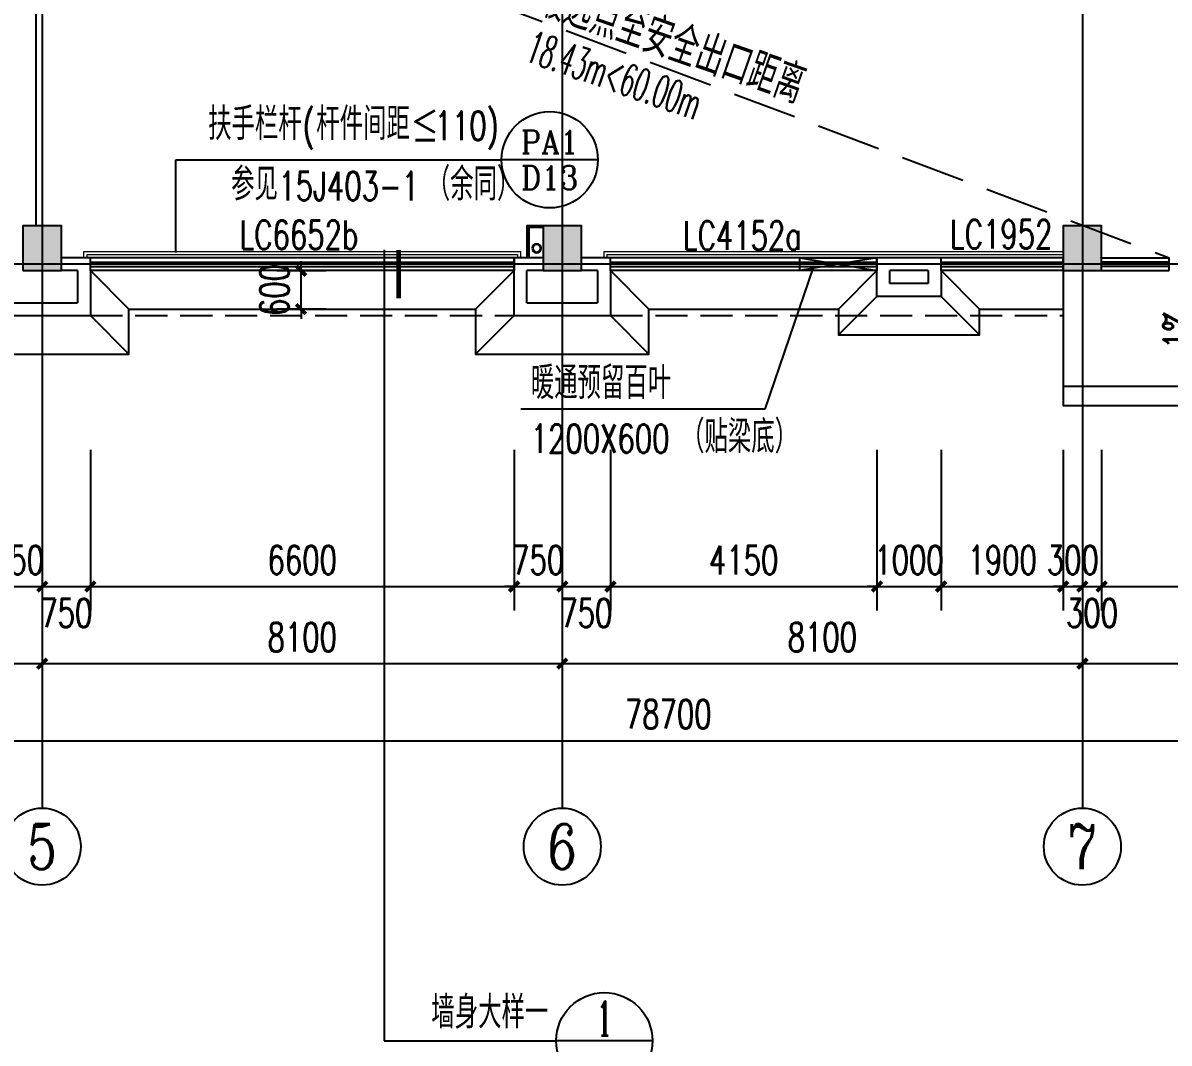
# Model space of a CAD drawing. Extents: x 1738711 to 2346805, y 1189731 to 2516152.
# Drawn here: x 1950592 to 1968442, y 1574798 to 1590683 of the extents above; entities that cross this region are included whole.
import ezdxf
from ezdxf.enums import TextEntityAlignment as Align

# ---------------------------------------------------------------- set-up
doc = ezdxf.new("R2010")
doc.units = 0
doc.header["$LTSCALE"] = 1000
doc.header["$MEASUREMENT"] = 0
doc.linetypes.add('DASH', pattern=[0.35, 0.25, -0.1])
doc.linetypes.add('复件 140224通州运河二期售楼部条件图_t3$0$X-ME SHAFT SH$0$X-B2$0$WATER_LINE', pattern=[0])
doc.layers.add('_0', color=7, linetype='Continuous', lineweight=25)
doc.layers.add('栏杆', color=6, linetype='Continuous', lineweight=15)
for name, color, linetype in [('_line1', 151, 'Continuous'), ('AXIS', 3, 'Continuous'), ('AXIS_TEXT', 7, 'Continuous'), ('COLUMN', 9, 'Continuous'), ('DIM_IDEN', 3, 'Continuous'), ('DIM_LEAD', 3, 'Continuous'), ('DOTE', 1, 'Continuous'), ('PUB_DIM', 3, 'Continuous'), ('PUB_HATCH', 8, 'Continuous'), ('PUB_TEXT', 7, 'Continuous'), ('WALL', 40, 'Continuous'), ('WINDOW', 144, 'Continuous'), ('WINDOW_TEXT', 7, 'Continuous'), ('YS', 6, 'Continuous'), ('文字', 6, 'Continuous'), ('疏散距离', 211, 'DASH'), ('看线', 8, 'Continuous'), ('面层', 6, 'Continuous')]:
    doc.layers.add(name, color=color, linetype=linetype)
doc.styles.add('_TCH_AXIS', font='COMPLEX', dxfattribs={"bigfont": 'GBCBIG'})
doc.styles.add('_TCH_DIM', font='SIMPLEX', dxfattribs={"bigfont": 'GBCBIG'})
doc.styles.add('_TCH_DIM_T3', font='SIMPLEX', dxfattribs={"width": 0.705882, "bigfont": 'GBCBIG'})
doc.styles.add('_TCH_LABEL', font='COMPLEX', dxfattribs={"bigfont": 'GBCBIG'})
doc.styles.add('_TCH_WINDOW', font='SIMPLEX', dxfattribs={"height": 3.5, "bigfont": 'GBCBIG'})
doc.styles.add('COMPLEX', font='COMPLEX')
doc.dimstyles.new('_TCH_ARCH&&150', dxfattribs={"dimtxt": 446.25, "dimasz": 150, "dimexe": 375, "dimexo": 450, "dimgap": 189.375, "dimtad": 1, "dimdec": 0, "dimzin": 0, "dimdsep": 46, "dimtxsty": '_TCH_DIM_T3', "dimblk": 'ARCHTICK', "dimcen": 0.09, "dimclrt": 7, "dimazin": 2, "dimtfac": 1, "dimtdec": 0, "dimtix": 1, "dimtmove": 2, "dimatfit": 3, "dimfxl": 1, "dimtolj": 1, "dimtzin": 0, "dimarcsym": 0})

# ---------------------------------------------------------------- blocks, each defined once
blk = doc.blocks.new('A$C68B42598')
at = {"layer": 'YS'}
for radius in [70, 60]:
    blk.add_circle((70, 70), radius, dxfattribs=at)
blk = doc.blocks.new('hreahaerheh')
at = {"layer": 'YS', "xscale": -1}
blk.add_blockref('A$C68B42598', (1949055, 1888439), dxfattribs=at)
blk = doc.blocks.new('hgerahgrehre')
at = {"layer": '看线'}
for p, q in [((1923667, 1595055), (1923867, 1596255)), ((1923667, 1596255), (1923867, 1595055))]:
    blk.add_line(p, q, dxfattribs=at)
blk.add_lwpolyline([(1923667, 1595055), (1923667, 1596255), (1923867, 1596255), (1923867, 1595055)], close=True, dxfattribs=at)
blk = doc.blocks.new('_ArchTick')
at = {"color": 0, "linetype": 'ByBlock', "const_width": 0.4}
blk.add_lwpolyline([(-0.5, -0.5), (0.5, 0.5)], dxfattribs=at)
blk = doc.blocks.new('*D2033')
at = {"layer": 'Defpoints', "color": 0, "transparency": 16777216}
for p in [(1954923, 1586825), (1955766, 1586825), (1955766, 1586225)]:
    blk.add_point(p, dxfattribs=at)
at = {"layer": 'PUB_DIM', "color": 0, "lineweight": -2, "transparency": 16777216}
for p, q in [((1954923, 1586825), (1954923, 1586975)), ((1955316, 1586825), (1954548, 1586825)), ((1954923, 1586225), (1954923, 1586825)), ((1955316, 1586225), (1954548, 1586225)), ((1954923, 1586225), (1954923, 1586075))]:
    blk.add_line(p, q, dxfattribs=at)
at = {"layer": 'PUB_DIM', "color": 0, "lineweight": -2, "transparency": 16777216, "xscale": 150, "yscale": 150, "zscale": 150}
for p, rotation in [((1954923, 1586825), 270), ((1954923, 1586225), 90)]:
    blk.add_blockref('_ArchTick', p, dxfattribs=dict(at, rotation=rotation))
at = {"layer": 'PUB_DIM', "color": 7, "transparency": 16777216, "insert": (1954510, 1586525), "char_height": 446.2, "attachment_point": 5, "rotation": 90, "style": '_TCH_DIM_T3'}
blk.add_mtext('\\A1;600', dxfattribs=at)
blk = doc.blocks.new('*D2476')
at = {"layer": 'Defpoints', "color": 0, "transparency": 16777216}
for p in [(1950142, 1584485), (1950892, 1584485), (1950892, 1581907)]:
    blk.add_point(p, dxfattribs=at)
at = {"layer": 'PUB_DIM', "color": 0, "lineweight": -2, "transparency": 16777216}
for p, q in [((1950142, 1584035), (1950142, 1581532)), ((1950892, 1584035), (1950892, 1581532)), ((1950142, 1581907), (1949992, 1581907)), ((1950142, 1581907), (1950892, 1581907)), ((1950892, 1581907), (1951042, 1581907))]:
    blk.add_line(p, q, dxfattribs=at)
at = {"layer": 'PUB_DIM', "color": 0, "lineweight": -2, "transparency": 16777216, "xscale": 150, "yscale": 150, "zscale": 150}
blk.add_blockref('_ArchTick', (1950142, 1581907), dxfattribs=at)
at = {"layer": 'PUB_DIM', "color": 0, "lineweight": -2, "transparency": 16777216, "xscale": 150, "yscale": 150, "zscale": 150, "rotation": 180}
blk.add_blockref('_ArchTick', (1950892, 1581907), dxfattribs=at)
at = {"layer": 'PUB_DIM', "color": 7, "transparency": 16777216, "insert": (1950517, 1582320), "char_height": 446.2, "attachment_point": 5, "style": '_TCH_DIM_T3'}
blk.add_mtext('\\A1;750', dxfattribs=at)
blk = doc.blocks.new('*D2477')
at = {"layer": 'Defpoints', "color": 0, "transparency": 16777216}
for p in [(1950892, 1584485), (1951642, 1584485), (1951642, 1581907)]:
    blk.add_point(p, dxfattribs=at)
at = {"layer": 'PUB_DIM', "color": 0, "lineweight": -2, "transparency": 16777216}
for p, q in [((1950892, 1584035), (1950892, 1581532)), ((1951642, 1584035), (1951642, 1581532)), ((1950892, 1581907), (1951642, 1581907))]:
    blk.add_line(p, q, dxfattribs=at)
at = {"layer": 'PUB_DIM', "color": 0, "lineweight": -2, "transparency": 16777216, "xscale": 150, "yscale": 150, "zscale": 150, "rotation": 180}
blk.add_blockref('_ArchTick', (1950892, 1581907), dxfattribs=at)
at = {"layer": 'PUB_DIM', "color": 0, "lineweight": -2, "transparency": 16777216, "xscale": 150, "yscale": 150, "zscale": 150}
blk.add_blockref('_ArchTick', (1951642, 1581907), dxfattribs=at)
at = {"layer": 'PUB_DIM', "color": 7, "transparency": 16777216, "insert": (1951267, 1581495), "char_height": 446.2, "attachment_point": 5, "style": '_TCH_DIM_T3'}
blk.add_mtext('\\A1;750', dxfattribs=at)
blk = doc.blocks.new('*D2478')
at = {"layer": 'Defpoints', "color": 0, "transparency": 16777216}
for p in [(1951642, 1584485), (1958242, 1584485), (1958242, 1581907)]:
    blk.add_point(p, dxfattribs=at)
at = {"layer": 'PUB_DIM', "color": 0, "lineweight": -2, "transparency": 16777216}
for p, q in [((1951642, 1584035), (1951642, 1581532)), ((1958242, 1584035), (1958242, 1581532)), ((1951642, 1581907), (1958242, 1581907))]:
    blk.add_line(p, q, dxfattribs=at)
at = {"layer": 'PUB_DIM', "color": 0, "lineweight": -2, "transparency": 16777216, "xscale": 150, "yscale": 150, "zscale": 150, "rotation": 180}
blk.add_blockref('_ArchTick', (1951642, 1581907), dxfattribs=at)
at = {"layer": 'PUB_DIM', "color": 0, "lineweight": -2, "transparency": 16777216, "xscale": 150, "yscale": 150, "zscale": 150}
blk.add_blockref('_ArchTick', (1958242, 1581907), dxfattribs=at)
at = {"layer": 'PUB_DIM', "color": 7, "transparency": 16777216, "insert": (1954942, 1582320), "char_height": 446.2, "attachment_point": 5, "style": '_TCH_DIM_T3'}
blk.add_mtext('\\A1;6600', dxfattribs=at)
blk = doc.blocks.new('*D2479')
at = {"layer": 'Defpoints', "color": 0, "transparency": 16777216}
for p in [(1958242, 1584485), (1958992, 1584485), (1958992, 1581907)]:
    blk.add_point(p, dxfattribs=at)
at = {"layer": 'PUB_DIM', "color": 0, "lineweight": -2, "transparency": 16777216}
for p, q in [((1958242, 1584035), (1958242, 1581532)), ((1958992, 1584035), (1958992, 1581532)), ((1958242, 1581907), (1958092, 1581907)), ((1958242, 1581907), (1958992, 1581907)), ((1958992, 1581907), (1959142, 1581907))]:
    blk.add_line(p, q, dxfattribs=at)
at = {"layer": 'PUB_DIM', "color": 0, "lineweight": -2, "transparency": 16777216, "xscale": 150, "yscale": 150, "zscale": 150}
blk.add_blockref('_ArchTick', (1958242, 1581907), dxfattribs=at)
at = {"layer": 'PUB_DIM', "color": 0, "lineweight": -2, "transparency": 16777216, "xscale": 150, "yscale": 150, "zscale": 150, "rotation": 180}
blk.add_blockref('_ArchTick', (1958992, 1581907), dxfattribs=at)
at = {"layer": 'PUB_DIM', "color": 7, "transparency": 16777216, "insert": (1958617, 1582320), "char_height": 446.2, "attachment_point": 5, "style": '_TCH_DIM_T3'}
blk.add_mtext('\\A1;750', dxfattribs=at)
blk = doc.blocks.new('*D2480')
at = {"layer": 'Defpoints', "color": 0, "transparency": 16777216}
for p in [(1958992, 1584485), (1959742, 1584485), (1959742, 1581907)]:
    blk.add_point(p, dxfattribs=at)
at = {"layer": 'PUB_DIM', "color": 0, "lineweight": -2, "transparency": 16777216}
for p, q in [((1958992, 1584035), (1958992, 1581532)), ((1959742, 1584035), (1959742, 1581532)), ((1958992, 1581907), (1959742, 1581907))]:
    blk.add_line(p, q, dxfattribs=at)
at = {"layer": 'PUB_DIM', "color": 0, "lineweight": -2, "transparency": 16777216, "xscale": 150, "yscale": 150, "zscale": 150, "rotation": 180}
blk.add_blockref('_ArchTick', (1958992, 1581907), dxfattribs=at)
at = {"layer": 'PUB_DIM', "color": 0, "lineweight": -2, "transparency": 16777216, "xscale": 150, "yscale": 150, "zscale": 150}
blk.add_blockref('_ArchTick', (1959742, 1581907), dxfattribs=at)
at = {"layer": 'PUB_DIM', "color": 7, "transparency": 16777216, "insert": (1959367, 1581495), "char_height": 446.2, "attachment_point": 5, "style": '_TCH_DIM_T3'}
blk.add_mtext('\\A1;750', dxfattribs=at)
blk = doc.blocks.new('*D2481')
at = {"layer": 'Defpoints', "color": 0, "transparency": 16777216}
for p in [(1959742, 1584485), (1963892, 1584485), (1963892, 1581907)]:
    blk.add_point(p, dxfattribs=at)
at = {"layer": 'PUB_DIM', "color": 0, "lineweight": -2, "transparency": 16777216}
for p, q in [((1959742, 1584035), (1959742, 1581532)), ((1963892, 1584035), (1963892, 1581532)), ((1959742, 1581907), (1963892, 1581907))]:
    blk.add_line(p, q, dxfattribs=at)
at = {"layer": 'PUB_DIM', "color": 0, "lineweight": -2, "transparency": 16777216, "xscale": 150, "yscale": 150, "zscale": 150, "rotation": 180}
blk.add_blockref('_ArchTick', (1959742, 1581907), dxfattribs=at)
at = {"layer": 'PUB_DIM', "color": 0, "lineweight": -2, "transparency": 16777216, "xscale": 150, "yscale": 150, "zscale": 150}
blk.add_blockref('_ArchTick', (1963892, 1581907), dxfattribs=at)
at = {"layer": 'PUB_DIM', "color": 7, "transparency": 16777216, "insert": (1961817, 1582320), "char_height": 446.2, "attachment_point": 5, "style": '_TCH_DIM_T3'}
blk.add_mtext('\\A1;4150', dxfattribs=at)
blk = doc.blocks.new('*D2482')
at = {"layer": 'Defpoints', "color": 0, "transparency": 16777216}
for p in [(1963892, 1584485), (1964892, 1584485), (1964892, 1581907)]:
    blk.add_point(p, dxfattribs=at)
at = {"layer": 'PUB_DIM', "color": 0, "lineweight": -2, "transparency": 16777216}
for p, q in [((1963892, 1584035), (1963892, 1581532)), ((1964892, 1584035), (1964892, 1581532)), ((1963892, 1581907), (1963742, 1581907)), ((1963892, 1581907), (1964892, 1581907)), ((1964892, 1581907), (1965042, 1581907))]:
    blk.add_line(p, q, dxfattribs=at)
at = {"layer": 'PUB_DIM', "color": 0, "lineweight": -2, "transparency": 16777216, "xscale": 150, "yscale": 150, "zscale": 150}
blk.add_blockref('_ArchTick', (1963892, 1581907), dxfattribs=at)
at = {"layer": 'PUB_DIM', "color": 0, "lineweight": -2, "transparency": 16777216, "xscale": 150, "yscale": 150, "zscale": 150, "rotation": 180}
blk.add_blockref('_ArchTick', (1964892, 1581907), dxfattribs=at)
at = {"layer": 'PUB_DIM', "color": 7, "transparency": 16777216, "insert": (1964392, 1582320), "char_height": 446.2, "attachment_point": 5, "style": '_TCH_DIM_T3'}
blk.add_mtext('\\A1;1000', dxfattribs=at)
blk = doc.blocks.new('*D2483')
at = {"layer": 'Defpoints', "color": 0, "transparency": 16777216}
for p in [(1964892, 1584485), (1966792, 1584485), (1966792, 1581907)]:
    blk.add_point(p, dxfattribs=at)
at = {"layer": 'PUB_DIM', "color": 0, "lineweight": -2, "transparency": 16777216}
for p, q in [((1964892, 1584035), (1964892, 1581532)), ((1966792, 1584035), (1966792, 1581532)), ((1964892, 1581907), (1966792, 1581907))]:
    blk.add_line(p, q, dxfattribs=at)
at = {"layer": 'PUB_DIM', "color": 0, "lineweight": -2, "transparency": 16777216, "xscale": 150, "yscale": 150, "zscale": 150, "rotation": 180}
blk.add_blockref('_ArchTick', (1964892, 1581907), dxfattribs=at)
at = {"layer": 'PUB_DIM', "color": 0, "lineweight": -2, "transparency": 16777216, "xscale": 150, "yscale": 150, "zscale": 150}
blk.add_blockref('_ArchTick', (1966792, 1581907), dxfattribs=at)
at = {"layer": 'PUB_DIM', "color": 7, "transparency": 16777216, "insert": (1965842, 1582320), "char_height": 446.2, "attachment_point": 5, "style": '_TCH_DIM_T3'}
blk.add_mtext('\\A1;1900', dxfattribs=at)
blk = doc.blocks.new('*D2484')
at = {"layer": 'Defpoints', "color": 0, "transparency": 16777216}
for p in [(1966792, 1584485), (1967092, 1584485), (1967092, 1581907)]:
    blk.add_point(p, dxfattribs=at)
at = {"layer": 'PUB_DIM', "color": 0, "lineweight": -2, "transparency": 16777216}
for p, q in [((1966792, 1584035), (1966792, 1581532)), ((1967092, 1584035), (1967092, 1581532)), ((1966792, 1581907), (1966642, 1581907)), ((1966792, 1581907), (1967092, 1581907)), ((1967092, 1581907), (1967242, 1581907))]:
    blk.add_line(p, q, dxfattribs=at)
at = {"layer": 'PUB_DIM', "color": 0, "lineweight": -2, "transparency": 16777216, "xscale": 150, "yscale": 150, "zscale": 150}
blk.add_blockref('_ArchTick', (1966792, 1581907), dxfattribs=at)
at = {"layer": 'PUB_DIM', "color": 0, "lineweight": -2, "transparency": 16777216, "xscale": 150, "yscale": 150, "zscale": 150, "rotation": 180}
blk.add_blockref('_ArchTick', (1967092, 1581907), dxfattribs=at)
at = {"layer": 'PUB_DIM', "color": 7, "transparency": 16777216, "insert": (1966942, 1582320), "char_height": 446.2, "attachment_point": 5, "style": '_TCH_DIM_T3'}
blk.add_mtext('\\A1;300', dxfattribs=at)
blk = doc.blocks.new('*D2485')
at = {"layer": 'Defpoints', "color": 0, "transparency": 16777216}
for p in [(1967092, 1584485), (1967392, 1584485), (1967392, 1581907)]:
    blk.add_point(p, dxfattribs=at)
at = {"layer": 'PUB_DIM', "color": 0, "lineweight": -2, "transparency": 16777216}
for p, q in [((1967092, 1584035), (1967092, 1581532)), ((1967392, 1584035), (1967392, 1581532)), ((1967092, 1581907), (1966942, 1581907)), ((1967092, 1581907), (1967392, 1581907)), ((1967392, 1581907), (1967542, 1581907))]:
    blk.add_line(p, q, dxfattribs=at)
at = {"layer": 'PUB_DIM', "color": 0, "lineweight": -2, "transparency": 16777216, "xscale": 150, "yscale": 150, "zscale": 150}
blk.add_blockref('_ArchTick', (1967092, 1581907), dxfattribs=at)
at = {"layer": 'PUB_DIM', "color": 0, "lineweight": -2, "transparency": 16777216, "xscale": 150, "yscale": 150, "zscale": 150, "rotation": 180}
blk.add_blockref('_ArchTick', (1967392, 1581907), dxfattribs=at)
at = {"layer": 'PUB_DIM', "color": 7, "transparency": 16777216, "insert": (1967242, 1581495), "char_height": 446.2, "attachment_point": 5, "style": '_TCH_DIM_T3'}
blk.add_mtext('\\A1;300', dxfattribs=at)
blk = doc.blocks.new('*D2486')
at = {"layer": 'Defpoints', "color": 0, "transparency": 16777216}
for p in [(1967392, 1584485), (1974892, 1584485), (1974892, 1581907)]:
    blk.add_point(p, dxfattribs=at)
at = {"layer": 'PUB_DIM', "color": 0, "lineweight": -2, "transparency": 16777216}
for p, q in [((1967392, 1584035), (1967392, 1581532)), ((1974892, 1584035), (1974892, 1581532)), ((1967392, 1581907), (1974892, 1581907))]:
    blk.add_line(p, q, dxfattribs=at)
at = {"layer": 'PUB_DIM', "color": 0, "lineweight": -2, "transparency": 16777216, "xscale": 150, "yscale": 150, "zscale": 150, "rotation": 180}
blk.add_blockref('_ArchTick', (1967392, 1581907), dxfattribs=at)
at = {"layer": 'PUB_DIM', "color": 0, "lineweight": -2, "transparency": 16777216, "xscale": 150, "yscale": 150, "zscale": 150}
blk.add_blockref('_ArchTick', (1974892, 1581907), dxfattribs=at)
at = {"layer": 'PUB_DIM', "color": 7, "transparency": 16777216, "insert": (1971142, 1582320), "char_height": 446.2, "attachment_point": 5, "style": '_TCH_DIM_T3'}
blk.add_mtext('\\A1;7500', dxfattribs=at)
blk = doc.blocks.new('*D2525')
at = {"layer": 'AXIS', "color": 0, "lineweight": -2, "transparency": 16777216}
for p, q in [((1942792, 1584007), (1942792, 1580332)), ((1950892, 1584007), (1950892, 1580332)), ((1942792, 1580707), (1950892, 1580707))]:
    blk.add_line(p, q, dxfattribs=at)
at = {"layer": 'Defpoints', "color": 0, "transparency": 16777216}
for p in [(1942792, 1584457), (1950892, 1584457), (1950892, 1580707)]:
    blk.add_point(p, dxfattribs=at)
at = {"layer": 'AXIS', "color": 0, "lineweight": -2, "transparency": 16777216, "xscale": 150, "yscale": 150, "zscale": 150, "rotation": 180}
blk.add_blockref('_ArchTick', (1942792, 1580707), dxfattribs=at)
at = {"layer": 'AXIS', "color": 0, "lineweight": -2, "transparency": 16777216, "xscale": 150, "yscale": 150, "zscale": 150}
blk.add_blockref('_ArchTick', (1950892, 1580707), dxfattribs=at)
at = {"layer": 'AXIS', "color": 7, "transparency": 16777216, "insert": (1946842, 1581120), "char_height": 446.2, "attachment_point": 5, "style": '_TCH_DIM_T3'}
blk.add_mtext('\\A1;8100', dxfattribs=at)
blk = doc.blocks.new('*D2526')
at = {"layer": 'AXIS', "color": 0, "lineweight": -2, "transparency": 16777216}
for p, q in [((1950892, 1584007), (1950892, 1580332)), ((1958992, 1584007), (1958992, 1580332)), ((1950892, 1580707), (1958992, 1580707))]:
    blk.add_line(p, q, dxfattribs=at)
at = {"layer": 'Defpoints', "color": 0, "transparency": 16777216}
for p in [(1950892, 1584457), (1958992, 1584457), (1958992, 1580707)]:
    blk.add_point(p, dxfattribs=at)
at = {"layer": 'AXIS', "color": 0, "lineweight": -2, "transparency": 16777216, "xscale": 150, "yscale": 150, "zscale": 150, "rotation": 180}
blk.add_blockref('_ArchTick', (1950892, 1580707), dxfattribs=at)
at = {"layer": 'AXIS', "color": 0, "lineweight": -2, "transparency": 16777216, "xscale": 150, "yscale": 150, "zscale": 150}
blk.add_blockref('_ArchTick', (1958992, 1580707), dxfattribs=at)
at = {"layer": 'AXIS', "color": 7, "transparency": 16777216, "insert": (1954942, 1581120), "char_height": 446.2, "attachment_point": 5, "style": '_TCH_DIM_T3'}
blk.add_mtext('\\A1;8100', dxfattribs=at)
blk = doc.blocks.new('*D2527')
at = {"layer": 'AXIS', "color": 0, "lineweight": -2, "transparency": 16777216}
for p, q in [((1958992, 1584007), (1958992, 1580332)), ((1967092, 1584007), (1967092, 1580332)), ((1958992, 1580707), (1967092, 1580707))]:
    blk.add_line(p, q, dxfattribs=at)
at = {"layer": 'Defpoints', "color": 0, "transparency": 16777216}
for p in [(1958992, 1584457), (1967092, 1584457), (1967092, 1580707)]:
    blk.add_point(p, dxfattribs=at)
at = {"layer": 'AXIS', "color": 0, "lineweight": -2, "transparency": 16777216, "xscale": 150, "yscale": 150, "zscale": 150, "rotation": 180}
blk.add_blockref('_ArchTick', (1958992, 1580707), dxfattribs=at)
at = {"layer": 'AXIS', "color": 0, "lineweight": -2, "transparency": 16777216, "xscale": 150, "yscale": 150, "zscale": 150}
blk.add_blockref('_ArchTick', (1967092, 1580707), dxfattribs=at)
at = {"layer": 'AXIS', "color": 7, "transparency": 16777216, "insert": (1963042, 1581120), "char_height": 446.2, "attachment_point": 5, "style": '_TCH_DIM_T3'}
blk.add_mtext('\\A1;8100', dxfattribs=at)
blk = doc.blocks.new('*D2528')
at = {"layer": 'AXIS', "color": 0, "lineweight": -2, "transparency": 16777216}
for p, q in [((1967092, 1584007), (1967092, 1580332)), ((1975192, 1584007), (1975192, 1580332)), ((1967092, 1580707), (1975192, 1580707))]:
    blk.add_line(p, q, dxfattribs=at)
at = {"layer": 'Defpoints', "color": 0, "transparency": 16777216}
for p in [(1967092, 1584457), (1975192, 1584457), (1975192, 1580707)]:
    blk.add_point(p, dxfattribs=at)
at = {"layer": 'AXIS', "color": 0, "lineweight": -2, "transparency": 16777216, "xscale": 150, "yscale": 150, "zscale": 150, "rotation": 180}
blk.add_blockref('_ArchTick', (1967092, 1580707), dxfattribs=at)
at = {"layer": 'AXIS', "color": 0, "lineweight": -2, "transparency": 16777216, "xscale": 150, "yscale": 150, "zscale": 150}
blk.add_blockref('_ArchTick', (1975192, 1580707), dxfattribs=at)
at = {"layer": 'AXIS', "color": 7, "transparency": 16777216, "insert": (1971142, 1581120), "char_height": 446.2, "attachment_point": 5, "style": '_TCH_DIM_T3'}
blk.add_mtext('\\A1;8100', dxfattribs=at)
blk = doc.blocks.new('*D2532')
at = {"layer": 'AXIS', "color": 0, "lineweight": -2, "transparency": 16777216}
for p, q in [((1921292, 1584007), (1921292, 1579132)), ((1999992, 1584007), (1999992, 1579132)), ((1921292, 1579507), (1999992, 1579507))]:
    blk.add_line(p, q, dxfattribs=at)
at = {"layer": 'Defpoints', "color": 0, "transparency": 16777216}
for p in [(1921292, 1584457), (1999992, 1584457), (1999992, 1579507)]:
    blk.add_point(p, dxfattribs=at)
at = {"layer": 'AXIS', "color": 0, "lineweight": -2, "transparency": 16777216, "xscale": 150, "yscale": 150, "zscale": 150, "rotation": 180}
blk.add_blockref('_ArchTick', (1921292, 1579507), dxfattribs=at)
at = {"layer": 'AXIS', "color": 0, "lineweight": -2, "transparency": 16777216, "xscale": 150, "yscale": 150, "zscale": 150}
blk.add_blockref('_ArchTick', (1999992, 1579507), dxfattribs=at)
at = {"layer": 'AXIS', "color": 7, "transparency": 16777216, "insert": (1960642, 1579920), "char_height": 446.2, "attachment_point": 5, "style": '_TCH_DIM_T3'}
blk.add_mtext('\\A1;78700', dxfattribs=at)
blk = doc.blocks.new('_FZH')
blk.add_lwpolyline([(-0.5, -0.5), (0.5, -0.5), (0.5, 0.5), (-0.5, 0.5)], close=True)
at = {"layer": 'PUB_HATCH'}
blk.add_solid([(-0.5, -0.5), (0.5, -0.5), (-0.5, 0.5), (0.5, 0.5)], dxfattribs=at)
blk = doc.blocks.new('$TCHSYS$WIN2D')
for p, q in [((-0.5, 0.5), (0.5, 0.5)), ((-0.5, 0.5), (-0.5, -0.5)), ((0.5, 0.5), (0.5, -0.5)), ((0.5, 0.1667), (-0.5, 0.1667)), ((0.5, -0.1667), (-0.5, -0.1667)), ((-0.5, -0.5), (0.5, -0.5))]:
    blk.add_line(p, q)
blk = doc.blocks.new('_AXISO')
blk.add_circle((0, 0), 0.5)
at = {"layer": 'AXIS_TEXT', "style": 'COMPLEX', "width": 1.041667}
blk.add_attdef('A', text='', height=0.56, dxfattribs=at).set_placement((-0.25, -0.28), (0.25, -0.28), align=Align.FIT)

msp = doc.modelspace()

# ---------------------------------------------------------------- linework, layer by layer
at = {"layer": '_line1'}
for p, q in [((1951641.9, 1586825.4), (1952241.9, 1586225.4)), ((1958241.9, 1586825.4), (1957641.9, 1586225.4)), ((1959741.9, 1586825.4), (1960341.9, 1586225.4)), ((1963891.9, 1586825.4), (1963291.9, 1586225.4)), ((1964891.9, 1586825.4), (1965491.9, 1586225.4)), ((1963891.9, 1586425.4), (1963291.9, 1585825.4)), ((1964891.9, 1586425.4), (1965491.9, 1585825.4)), ((1951641.9, 1586125.4), (1952241.9, 1585525.4)), ((1958241.9, 1586125.4), (1957641.9, 1585525.4)), ((1959741.9, 1586125.4), (1960341.9, 1585525.4))]:
    msp.add_line(p, q, dxfattribs=at)
for points in [[(1930291.9, 1586025.4), (1936691.2, 1586025.4), (1936691.2, 1585525.4), (1939691.6, 1585525.4), (1939691.6, 1587725.4), (1941691.9, 1587725.4), (1941691.9, 1585525.4), (1944691.9, 1585525.4), (1944691.9, 1586225.4), (1949541.9, 1586225.4), (1949541.9, 1585525.4), (1952241.9, 1585525.4), (1952241.9, 1586225.4), (1957641.9, 1586225.4), (1957641.9, 1585525.4), (1960341.9, 1585525.4), (1960341.9, 1586225.4), (1963291.9, 1586225.4), (1963291.9, 1585825.4), (1965491.9, 1585825.4), (1965491.9, 1586225.4), (1966791.9, 1586225.4)], [(1966791.9, 1586825.4), (1966791.9, 1584725.4), (1975491.9, 1584725.4), (1975491.9, 1586825.4)], [(1967091.9, 1586825.4), (1967091.9, 1585025.4), (1975191.9, 1585025.4), (1975191.9, 1586825.4)]]:
    msp.add_lwpolyline(points, dxfattribs=at)
at = {"layer": 'AXIS'}
for p, q in [((1950891.9, 1584457.1), (1950891.9, 1578457.1)), ((1958991.9, 1584457.1), (1958991.9, 1578457.1)), ((1967091.9, 1584457.1), (1967091.9, 1578457.1))]:
    msp.add_line(p, q, dxfattribs=at)
at = {"layer": 'DIM_IDEN'}
for p, q in [((1952970.9, 1588552.4), (1958046, 1588552.4)), ((1952970.9, 1587107.9), (1952970.9, 1588552.4)), ((1959546, 1588552.4), (1958046, 1588552.4)), ((1956219.7, 1587147.2), (1956219.7, 1574834.1)), ((1956219.7, 1574834.1), (1958896.6, 1574834.1)), ((1960396.6, 1574834.1), (1958896.6, 1574834.1))]:
    msp.add_line(p, q, dxfattribs=at)
msp.add_lwpolyline([(1952970.9, 1587107.9, 1), (1952970.9, 1587107.9, 1)], format="xyb", close=True, dxfattribs=at)
at = {"layer": 'DIM_IDEN', "const_width": 75}
msp.add_lwpolyline([(1956444.7, 1587147.2), (1956444.7, 1586397.2)], dxfattribs=at)
at = {"layer": 'DIM_IDEN'}
for centre in [(1958796, 1588552.4), (1959646.6, 1574834.1)]:
    msp.add_circle(centre, 750, dxfattribs=at)
at = {"layer": 'DIM_LEAD'}
for p, q in [((1962905.1, 1586892.1), (1962144, 1584668.9)), ((1962905.1, 1586892.1), (1962144, 1584668.9)), ((1962144, 1584668.9), (1958343.8, 1584668.9))]:
    msp.add_line(p, q, dxfattribs=at)
at = {"layer": 'DOTE'}
for p, q in [((1950891.9, 1622149.3), (1950891.9, 1584457.1)), ((1958991.9, 1622149.3), (1958991.9, 1584457.1)), ((1967091.9, 1622149.3), (1967091.9, 1584457.1)), ((2001891.9, 1586925.4), (1919991.9, 1586925.4))]:
    msp.add_line(p, q, dxfattribs=at)
at = {"layer": 'WALL'}
msp.add_line((1950791.9, 1593175.4), (1950791.9, 1587525.4), dxfattribs=at)
at = {"layer": 'WALL', "linetype": '复件 140224通州运河二期售楼部条件图_t3$0$X-ME SHAFT SH$0$X-B2$0$WATER_LINE'}
for p, q in [((1951541.9, 1587025.4), (1951191.9, 1587025.4)), ((1951641.9, 1587025.4), (1951541.9, 1587025.4)), ((1951641.9, 1586825.4), (1951641.9, 1587025.4)), ((1958341.9, 1587025.4), (1958241.9, 1587025.4)), ((1958241.9, 1587025.4), (1958241.9, 1586825.4)), ((1958691.9, 1587025.4), (1958341.9, 1587025.4)), ((1959641.9, 1587025.4), (1959291.9, 1587025.4)), ((1959741.9, 1587025.4), (1959641.9, 1587025.4)), ((1959741.9, 1586825.4), (1959741.9, 1587025.4)), ((1963991.9, 1587025.4), (1963891.9, 1587025.4)), ((1963891.9, 1587025.4), (1963891.9, 1586825.4)), ((1964791.9, 1587025.4), (1963991.9, 1587025.4)), ((1964891.9, 1587025.4), (1964791.9, 1587025.4)), ((1964891.9, 1586825.4), (1964891.9, 1587025.4)), ((1951441.9, 1586825.4), (1951191.9, 1586825.4)), ((1951441.9, 1586825.4), (1951441.9, 1586325.4)), ((1951641.9, 1586825.4), (1951641.9, 1586125.4)), ((1958241.9, 1586125.4), (1958241.9, 1586825.4)), ((1958691.9, 1586825.4), (1958441.9, 1586825.4)), ((1958441.9, 1586325.4), (1958441.9, 1586825.4)), ((1959541.9, 1586825.4), (1959291.9, 1586825.4)), ((1959541.9, 1586825.4), (1959541.9, 1586325.4)), ((1959741.9, 1586825.4), (1959741.9, 1586125.4)), ((1963891.9, 1586425.4), (1963891.9, 1586825.4)), ((1964091.9, 1586625.4), (1964091.9, 1586825.4)), ((1964691.9, 1586825.4), (1964091.9, 1586825.4)), ((1964691.9, 1586825.4), (1964691.9, 1586625.4)), ((1964891.9, 1586825.4), (1964891.9, 1586425.4)), ((1964691.9, 1586625.4), (1964091.9, 1586625.4)), ((1964891.9, 1586425.4), (1963891.9, 1586425.4)), ((1950341.9, 1586325.4), (1951441.9, 1586325.4)), ((1958441.9, 1586325.4), (1959541.9, 1586325.4)), ((1950141.9, 1586125.4), (1951641.9, 1586125.4)), ((1958241.9, 1586125.4), (1959741.9, 1586125.4))]:
    msp.add_line(p, q, dxfattribs=at)
at = {"layer": '栏杆'}
for points in [[(1951541.9, 1587025.4), (1951541.9, 1587125.4), (1958341.9, 1587125.4), (1958341.9, 1587025.4)], [(1951591.9, 1587025.4), (1951591.9, 1587075.4), (1958291.9, 1587075.4), (1958291.9, 1587025.4)], [(1959641.9, 1587025.4), (1959641.9, 1587125.4), (1966791.9, 1587125.4)], [(1959691.9, 1587025.4), (1959691.9, 1587075.4), (1966791.9, 1587075.4)]]:
    msp.add_lwpolyline(points, dxfattribs=at)
at = {"layer": '疏散距离', "ltscale": 4}
msp.add_lwpolyline([(1951191.9, 1593525.4), (1968441.9, 1587025.4)], dxfattribs=at)
at = {"layer": '看线', "linetype": 'DASH', "ltscale": 2}
for p, q in [((1951641.9, 1586125.4), (1958241.9, 1586125.4)), ((1959741.9, 1586125.4), (1966791.9, 1586125.4))]:
    msp.add_line(p, q, dxfattribs=at)
msp.add_lwpolyline([(1966791.9, 1586825.4), (1966791.9, 1585025.4), (1975491.9, 1585025.4), (1975491.9, 1586825.4)], dxfattribs=at)
at = {"layer": '面层', "color": 144}
for points in [[(1958691.9, 1587525.4), (1958441.9, 1587525.4), (1958441.9, 1587025.4)], [(1958691.9, 1587495.4), (1958471.9, 1587495.4), (1958471.9, 1587025.4)]]:
    msp.add_lwpolyline(points, dxfattribs=at)

# ---------------------------------------------------------------- block references
at = {"rotation": 270}
msp.add_blockref('hgerahgrehre', (367637.3, 3510692.7), dxfattribs=at)
at = {"layer": '_0'}
msp.add_blockref('hreahaerheh', (9607.3, -301333.7), dxfattribs=at)
at = {"layer": 'AXIS'}
ref = msp.add_blockref('_AXISO', (1950891.9, 1577857.1), dxfattribs=dict(at, xscale=1200, yscale=1200, zscale=1200))
ref.add_attrib('A', '5', dxfattribs={"layer": 'AXIS_TEXT', "ltscale": 0.5, "height": 698.9, "style": '_TCH_AXIS'}).set_placement((1950658.9, 1577507.6), (1951124.9, 1577507.6), align=Align.FIT)
ref = msp.add_blockref('_AXISO', (1958991.9, 1577857.1), dxfattribs=dict(at, xscale=1200, yscale=1200, zscale=1200))
ref.add_attrib('A', '6', dxfattribs={"layer": 'AXIS_TEXT', "ltscale": 0.5, "height": 698.9, "style": '_TCH_AXIS'}).set_placement((1958758.9, 1577507.6), (1959224.9, 1577507.6), align=Align.FIT)
ref = msp.add_blockref('_AXISO', (1967091.9, 1577857.1), dxfattribs=dict(at, xscale=1200, yscale=1200, zscale=1200))
ref.add_attrib('A', '7', dxfattribs={"layer": 'AXIS_TEXT', "ltscale": 0.5, "height": 698.9, "style": '_TCH_AXIS'}).set_placement((1966858.9, 1577507.6), (1967324.9, 1577507.6), align=Align.FIT)
at = {"layer": 'COLUMN', "linetype": '复件 140224通州运河二期售楼部条件图_t3$0$X-ME SHAFT SH$0$X-B2$0$WATER_LINE', "xscale": 600}
for p, yscale, zscale in [((1950891.9, 1587175.4), 700.0000004216563, 700.0000004216563), ((1958991.9, 1587175.4), 700.0000004216563, 700.0000004216563), ((1967091.9, 1587175.4), 699.9999996076804, 699.9999996076804)]:
    msp.add_blockref('_FZH', p, dxfattribs=dict(at, yscale=yscale, zscale=zscale))
at = {"layer": 'WINDOW', "linetype": '复件 140224通州运河二期售楼部条件图_t3$0$X-ME SHAFT SH$0$X-B2$0$WATER_LINE'}
ref = msp.add_blockref('$TCHSYS$WIN2D', (1954941.9, 1586925.4), dxfattribs=dict(at, xscale=6600, yscale=200, zscale=6600, rotation=179.9999999999922))
ref.add_attrib('A', 'LC6652b', (1953966.9, 1587160.6), dxfattribs={"layer": 'WINDOW_TEXT', "linetype": '复件 140224通州运河二期售楼部条件图_t3$0$X-ME SHAFT SH$0$X-B2$0$WATER_LINE', "ltscale": 0.5, "height": 446.25, "rotation": 360, "style": '_TCH_WINDOW', "width": 0.705882})
ref = msp.add_blockref('$TCHSYS$WIN2D', (1961816.9, 1586925.4), dxfattribs=dict(at, xscale=4150, yscale=200, zscale=4150, rotation=179.9999999999878))
ref.add_attrib('A', 'LC4152a', (1960871.9, 1587148.2), dxfattribs={"layer": 'WINDOW_TEXT', "linetype": '复件 140224通州运河二期售楼部条件图_t3$0$X-ME SHAFT SH$0$X-B2$0$WATER_LINE', "ltscale": 0.5, "height": 446.25, "rotation": 360, "style": '_TCH_WINDOW', "width": 0.705882})
ref = msp.add_blockref('$TCHSYS$WIN2D', (1965841.9, 1586925.4), dxfattribs=dict(at, xscale=1900, yscale=200, zscale=1900, rotation=179.9999999999884))
ref.add_attrib('A', 'LC1952', (1965031.9, 1587168.5), dxfattribs={"layer": 'WINDOW_TEXT', "linetype": '复件 140224通州运河二期售楼部条件图_t3$0$X-ME SHAFT SH$0$X-B2$0$WATER_LINE', "ltscale": 0.5, "height": 446.25, "rotation": 360, "style": '_TCH_WINDOW', "width": 0.705882})
at = {"layer": 'WINDOW', "linetype": '复件 140224通州运河二期售楼部条件图_t3$0$X-ME SHAFT SH$0$X-B2$0$WATER_LINE', "xscale": -1050.000008779112, "yscale": 200, "zscale": -1050.000008779112, "rotation": 179.9999999999901}
msp.add_blockref('$TCHSYS$WIN2D', (1967916.9, 1586925.4), dxfattribs=at)

# ---------------------------------------------------------------- texts
at = {"layer": 'DIM_LEAD', "color": 7, "style": '_TCH_DIM'}
msp.add_text('最远点至安全出口距离', height=600, rotation=340.73474, dxfattribs=at).set_placement((1958559.5, 1590824.2))
at = {"layer": 'PUB_TEXT', "color": 7, "style": '_TCH_DIM'}
for s, p in [('扶手栏杆', (1953475.9, 1588858.6)), ('杆件间距≤', (1955160.4, 1588858.6)), ('参见', (1953833.6, 1587920.1)), ('（余同）', (1956880.8, 1587920.1)), ('暖通预留百叶', (1958501.3, 1584826.4)), ('（贴梁底）', (1960841.3, 1583986.4)), ('墙身大样一', (1956951.9, 1575025.1))]:
    msp.add_text(s, height=506.38, dxfattribs=at).set_placement(p)
at = {"layer": 'PUB_TEXT', "color": 7, "style": '_TCH_DIM', "width": 0.705882}
for s, height, p in [('(', 446.2, (1954950.4, 1588858.6)), ('110)', 446.25, (1957003.5, 1588858.6)), ('15J403-1', 446.25, (1954570.8, 1587920.1)), ('1200X600', 446.25, (1958501.3, 1583986.4))]:
    msp.add_text(s, height=height, dxfattribs=at).set_placement(p)
at = {"layer": 'PUB_TEXT', "color": 7, "style": '_TCH_LABEL'}
for s, height, p, p2 in [('PA1', 362.28, (1958347.4, 1588647.9), (1959244.5, 1588647.9)), ('D13', 366.2, (1958351.3, 1588091.1), (1959240.7, 1588091.1)), ('1', 535.4, (1959531.9, 1574916.4), (1959761.3, 1574916.4))]:
    msp.add_text(s, height=height, dxfattribs=at).set_placement(p, p2, align=Align.FIT)
at = {"layer": 'PUB_TEXT', "color": 7, "style": '_TCH_DIM', "width": 0.705882}
msp.add_text('1%%%', height=446.25, rotation=90, dxfattribs=at).set_placement((1968798.5, 1585603.7))
at = {"layer": '文字', "style": '_TCH_DIM_T3', "width": 0.49827}
msp.add_text('18.43m<60.00m', height=500, rotation=340.73474, dxfattribs=at).set_placement((1958392, 1590099.5))

# ---------------------------------------------------------------- dimensions: what is measured, and where the dimension line sits
at = {"layer": 'AXIS'}
for p1, p2, distance, picture, middle in [((1921292.2, 1584457.1), (1999991.9, 1584457.1), -4950, '*D2532', (1960642.1, 1579919.6)), ((1942791.9, 1584457.1), (1950891.9, 1584457.1), -3750, '*D2525', (1946841.9, 1581119.6)), ((1950891.9, 1584457.1), (1958991.9, 1584457.1), -3750, '*D2526', (1954941.9, 1581119.6)), ((1958991.9, 1584457.1), (1967091.9, 1584457.1), -3750, '*D2527', (1963041.9, 1581119.6)), ((1967091.9, 1584457.1), (1975191.9, 1584457.1), -3750, '*D2528', (1971141.9, 1581119.6))]:
    dim = msp.add_aligned_dim(p1=p1, p2=p2, distance=distance, dimstyle='_TCH_ARCH&&150', dxfattribs=at)
    dim.commit()
    dim.dimension.update_dxf_attribs({"geometry": picture, "text_midpoint": middle})
at = {"layer": 'PUB_DIM'}
for p1, p2, distance, picture, middle in [((1955765.8, 1586225.4), (1955765.8, 1586825.4), 843.1, '*D2033', (1954510.2, 1586525.4)), ((1950141.9, 1584485.2), (1950891.9, 1584485.2), -2578.1, '*D2476', (1950516.9, 1582319.6)), ((1951641.9, 1584485.2), (1958241.9, 1584485.2), -2578.1, '*D2478', (1954941.9, 1582319.6)), ((1958241.9, 1584485.2), (1958991.9, 1584485.2), -2578.1, '*D2479', (1958616.9, 1582319.6)), ((1959741.9, 1584485.2), (1963891.9, 1584485.2), -2578.1, '*D2481', (1961816.9, 1582319.6)), ((1963891.9, 1584485.2), (1964891.9, 1584485.2), -2578.1, '*D2482', (1964391.9, 1582319.6)), ((1964891.9, 1584485.2), (1966791.9, 1584485.2), -2578.1, '*D2483', (1965841.9, 1582319.6)), ((1966791.9, 1584485.2), (1967091.9, 1584485.2), -2578.1, '*D2484', (1966941.9, 1582319.6)), ((1967391.9, 1584485.2), (1974891.9, 1584485.2), -2578.1, '*D2486', (1971141.9, 1582319.6))]:
    dim = msp.add_aligned_dim(p1=p1, p2=p2, distance=distance, dimstyle='_TCH_ARCH&&150', dxfattribs=at)
    dim.commit()
    dim.dimension.update_dxf_attribs({"geometry": picture, "text_midpoint": middle})
for base, p1, p2, picture, middle in [((1951641.9, 1581907.1), (1950891.9, 1584485.2), (1951641.9, 1584485.2), '*D2477', (1951266.9, 1581494.6)), ((1959741.9, 1581907.1), (1958991.9, 1584485.2), (1959741.9, 1584485.2), '*D2480', (1959366.9, 1581494.6)), ((1967391.9, 1581907.1), (1967091.9, 1584485.2), (1967391.9, 1584485.2), '*D2485', (1967241.9, 1581494.6))]:
    dim = msp.add_linear_dim(base=base, p1=p1, p2=p2, angle=0, dimstyle='_TCH_ARCH&&150', dxfattribs=at)
    dim.commit()
    dim.dimension.update_dxf_attribs({"geometry": picture, "text_midpoint": middle, "dimtype": 129})

doc.saveas('drawing.dxf')
